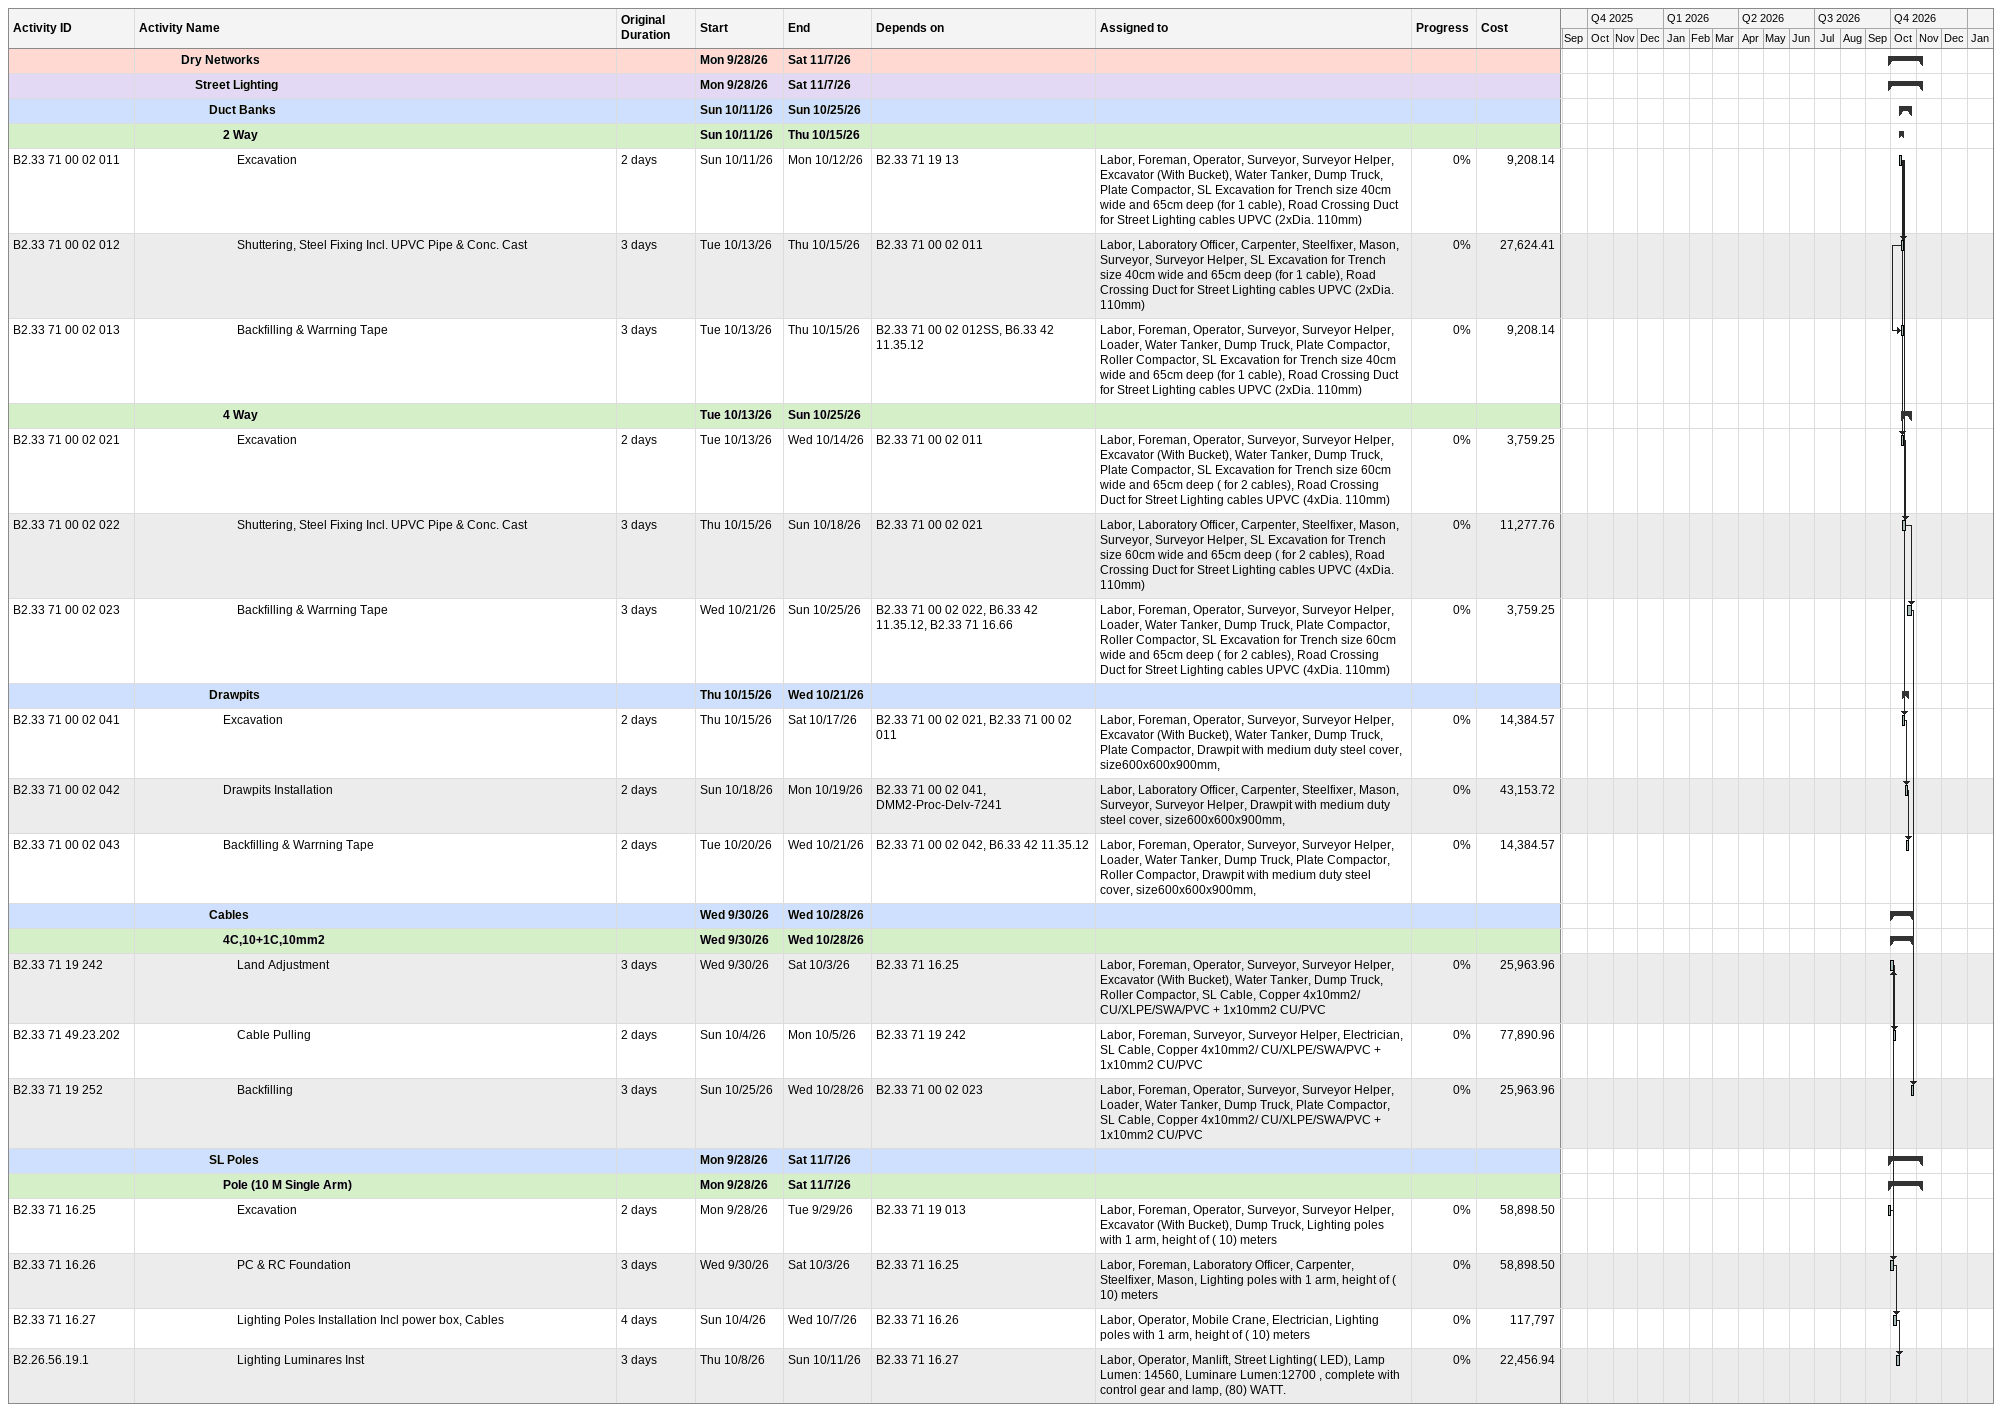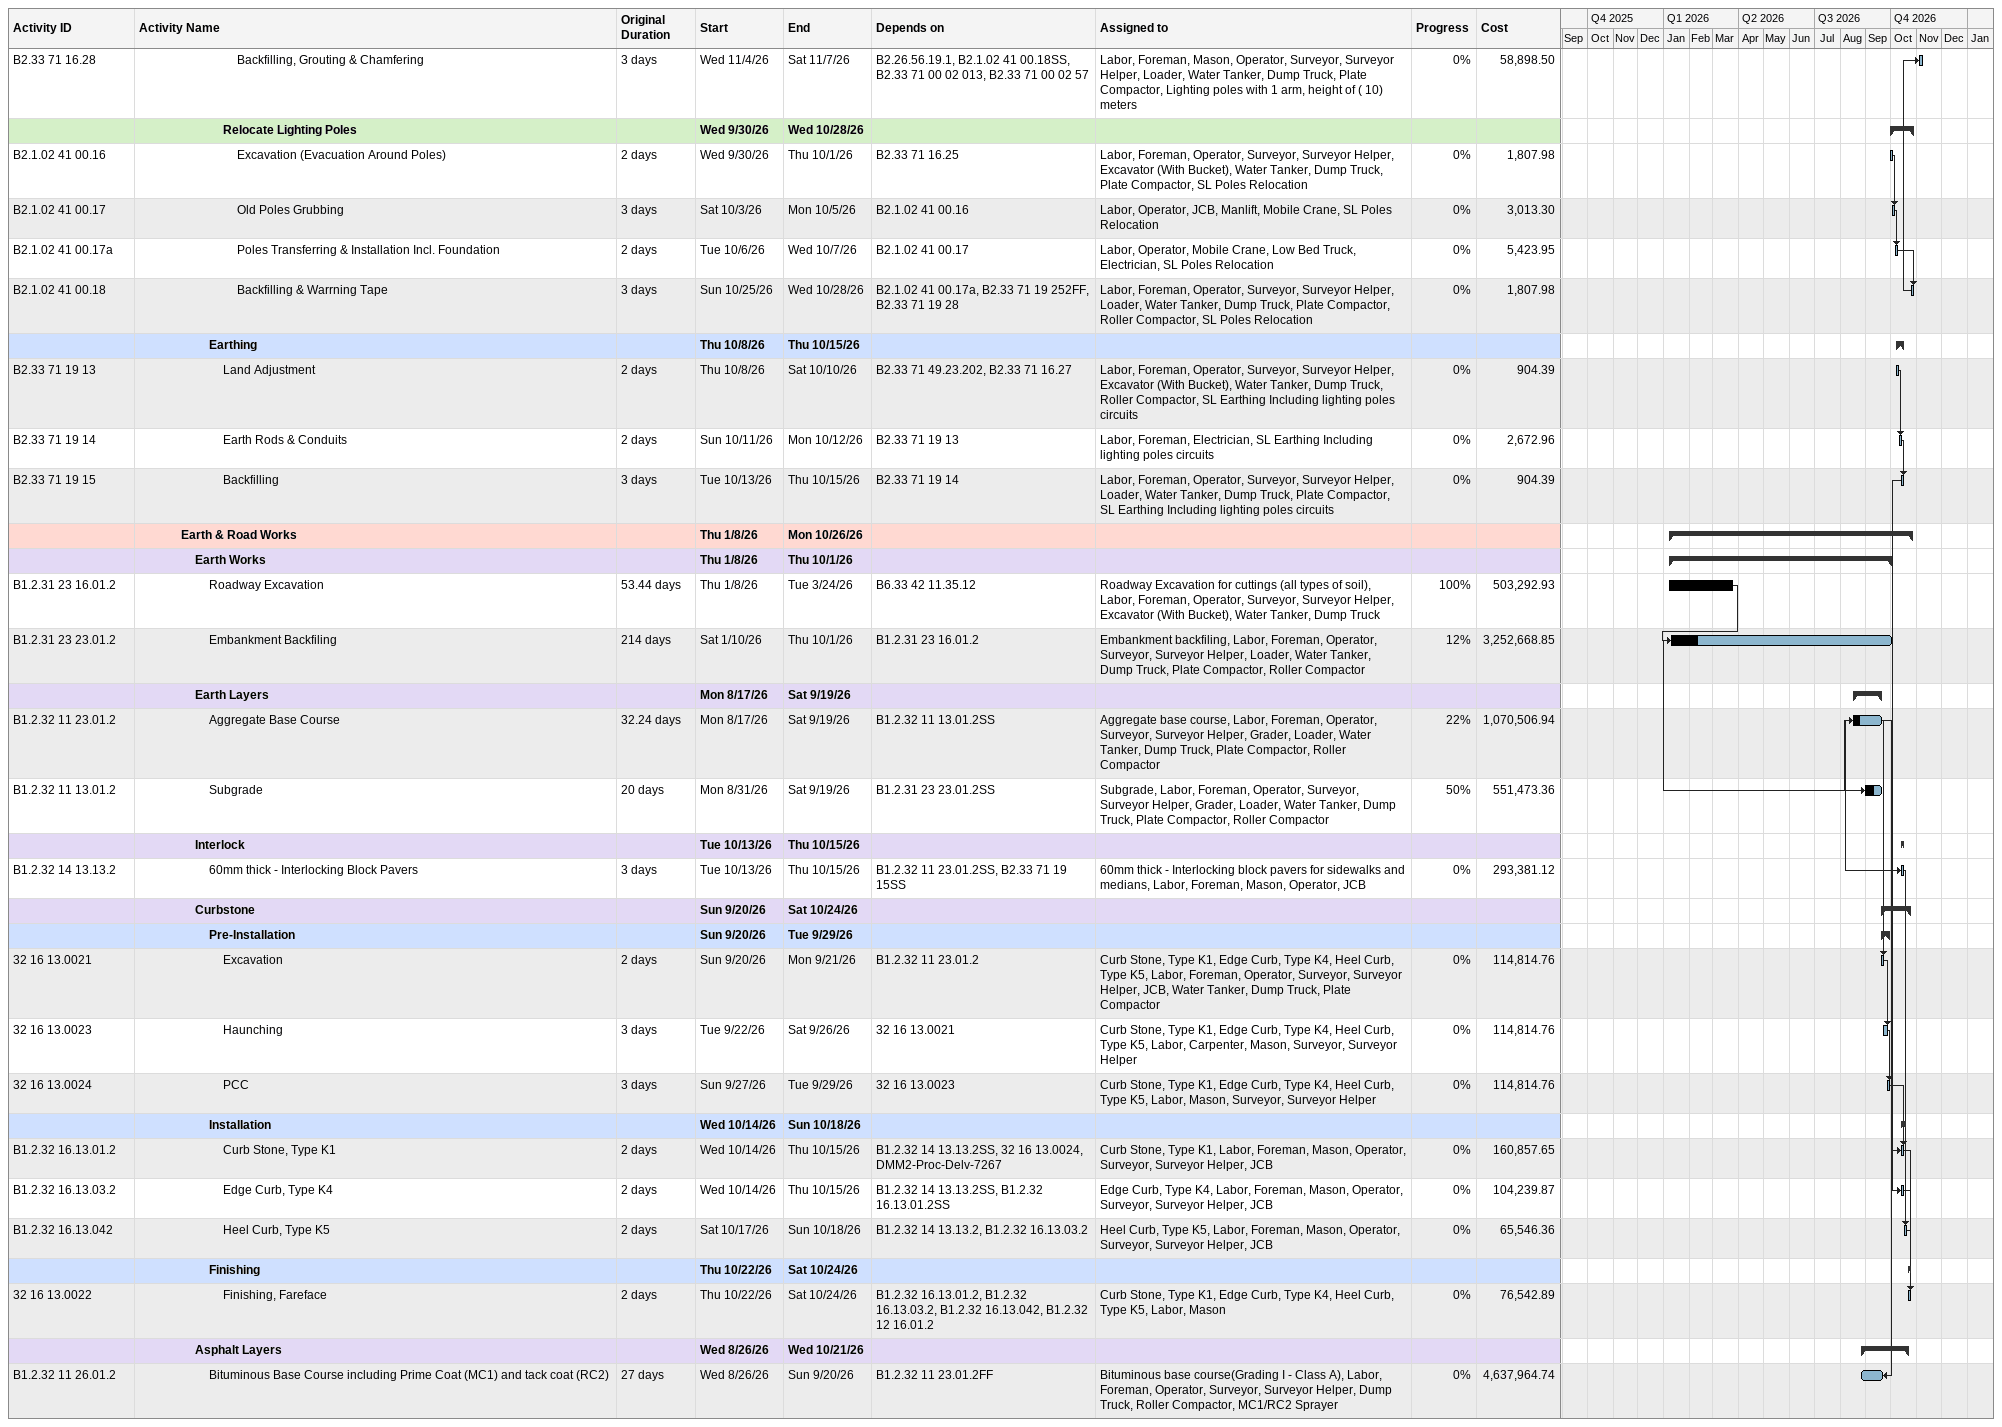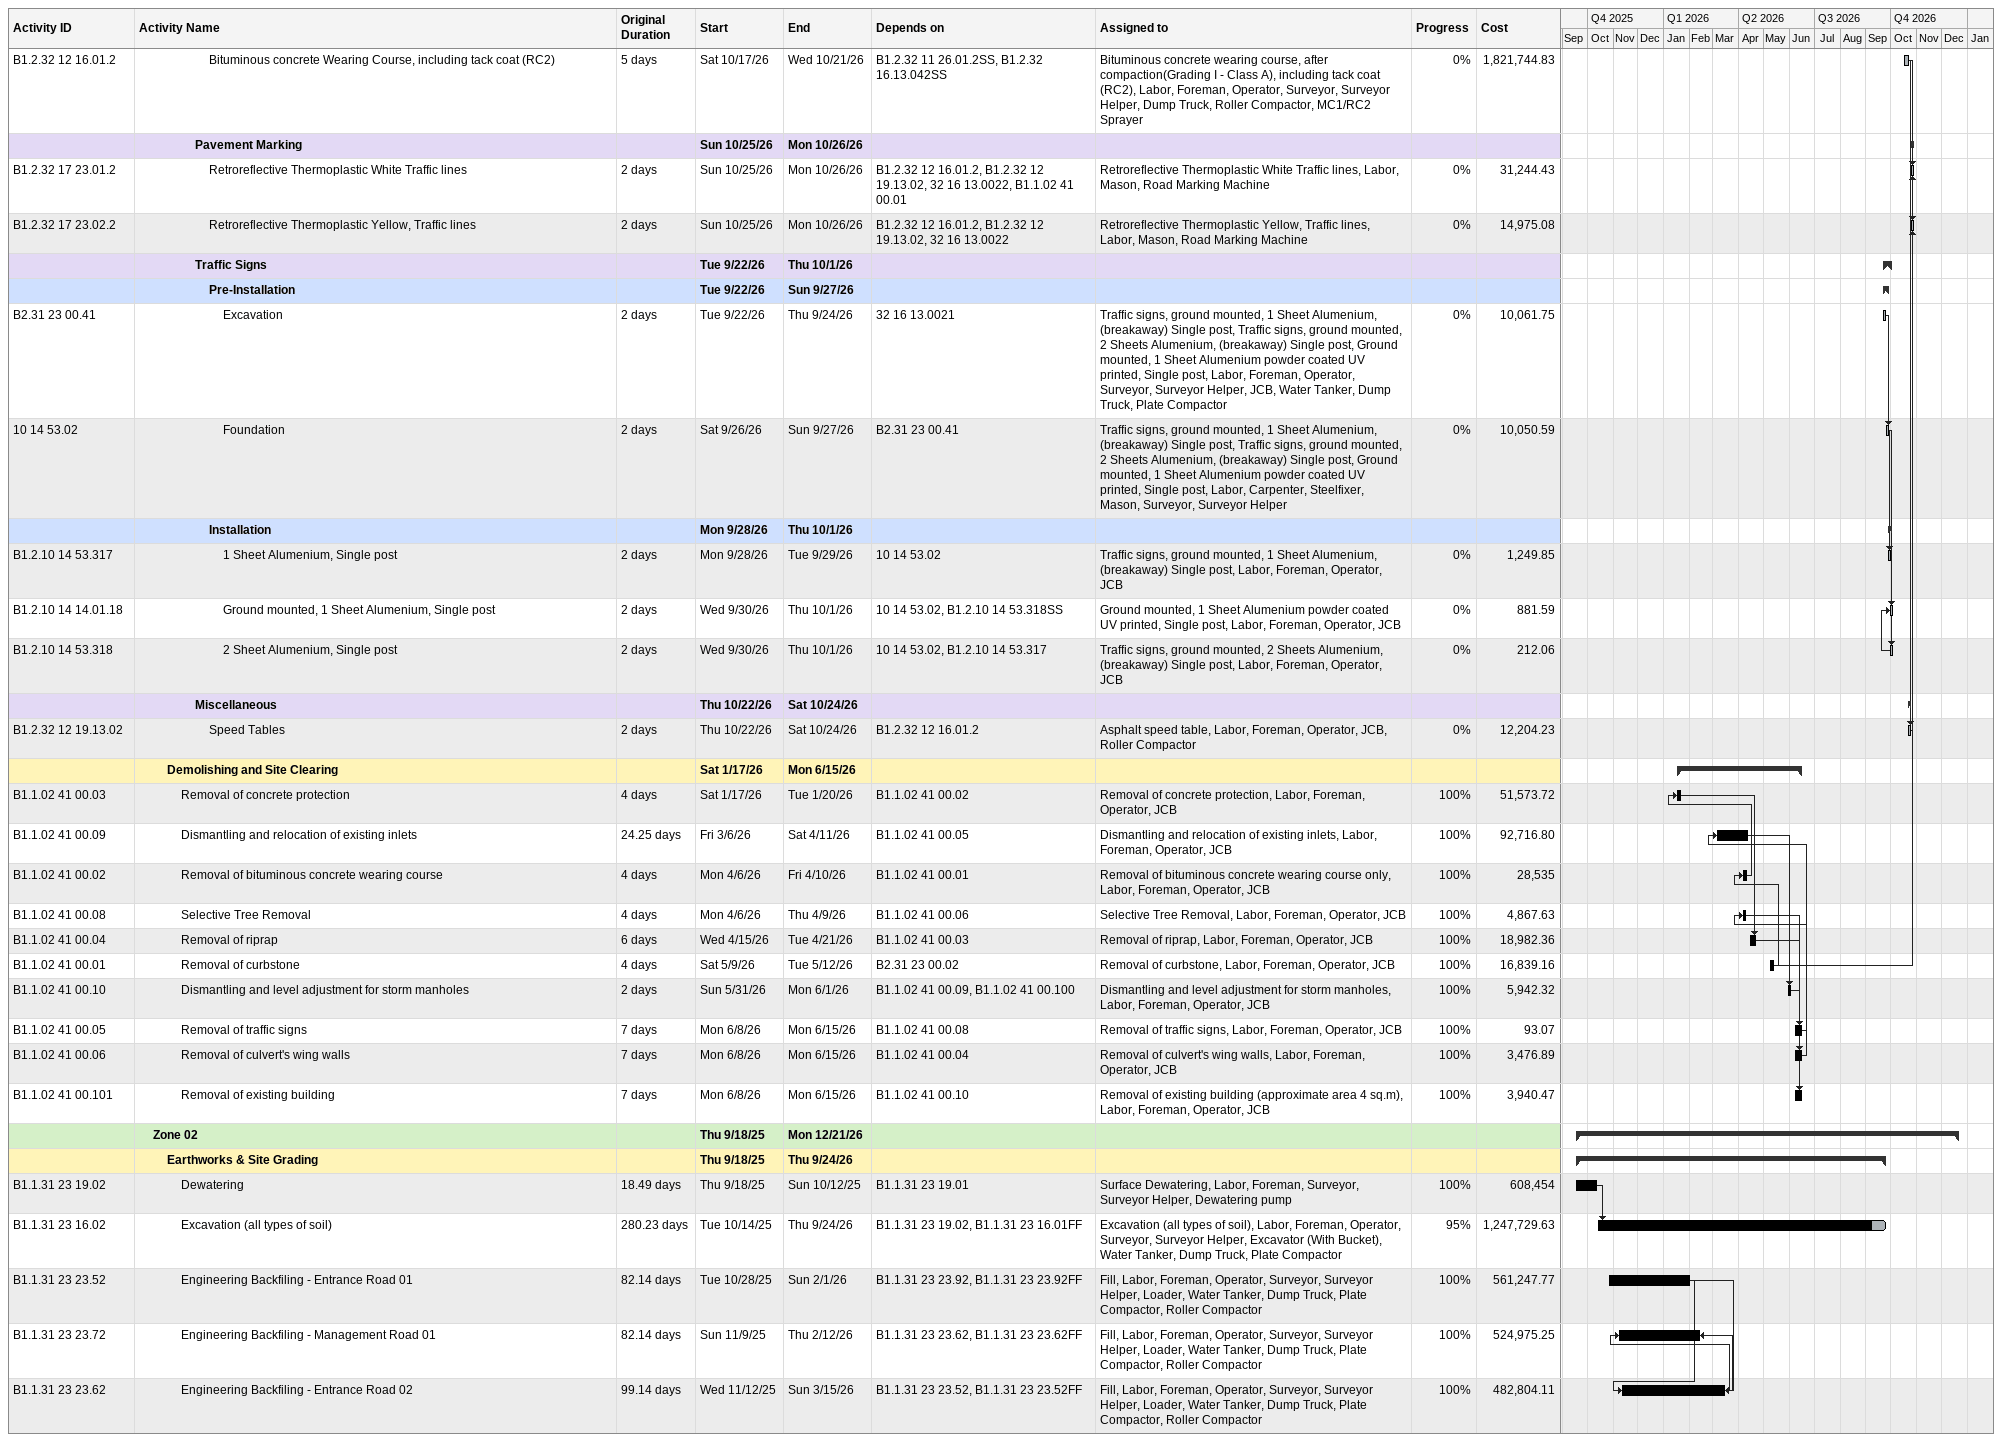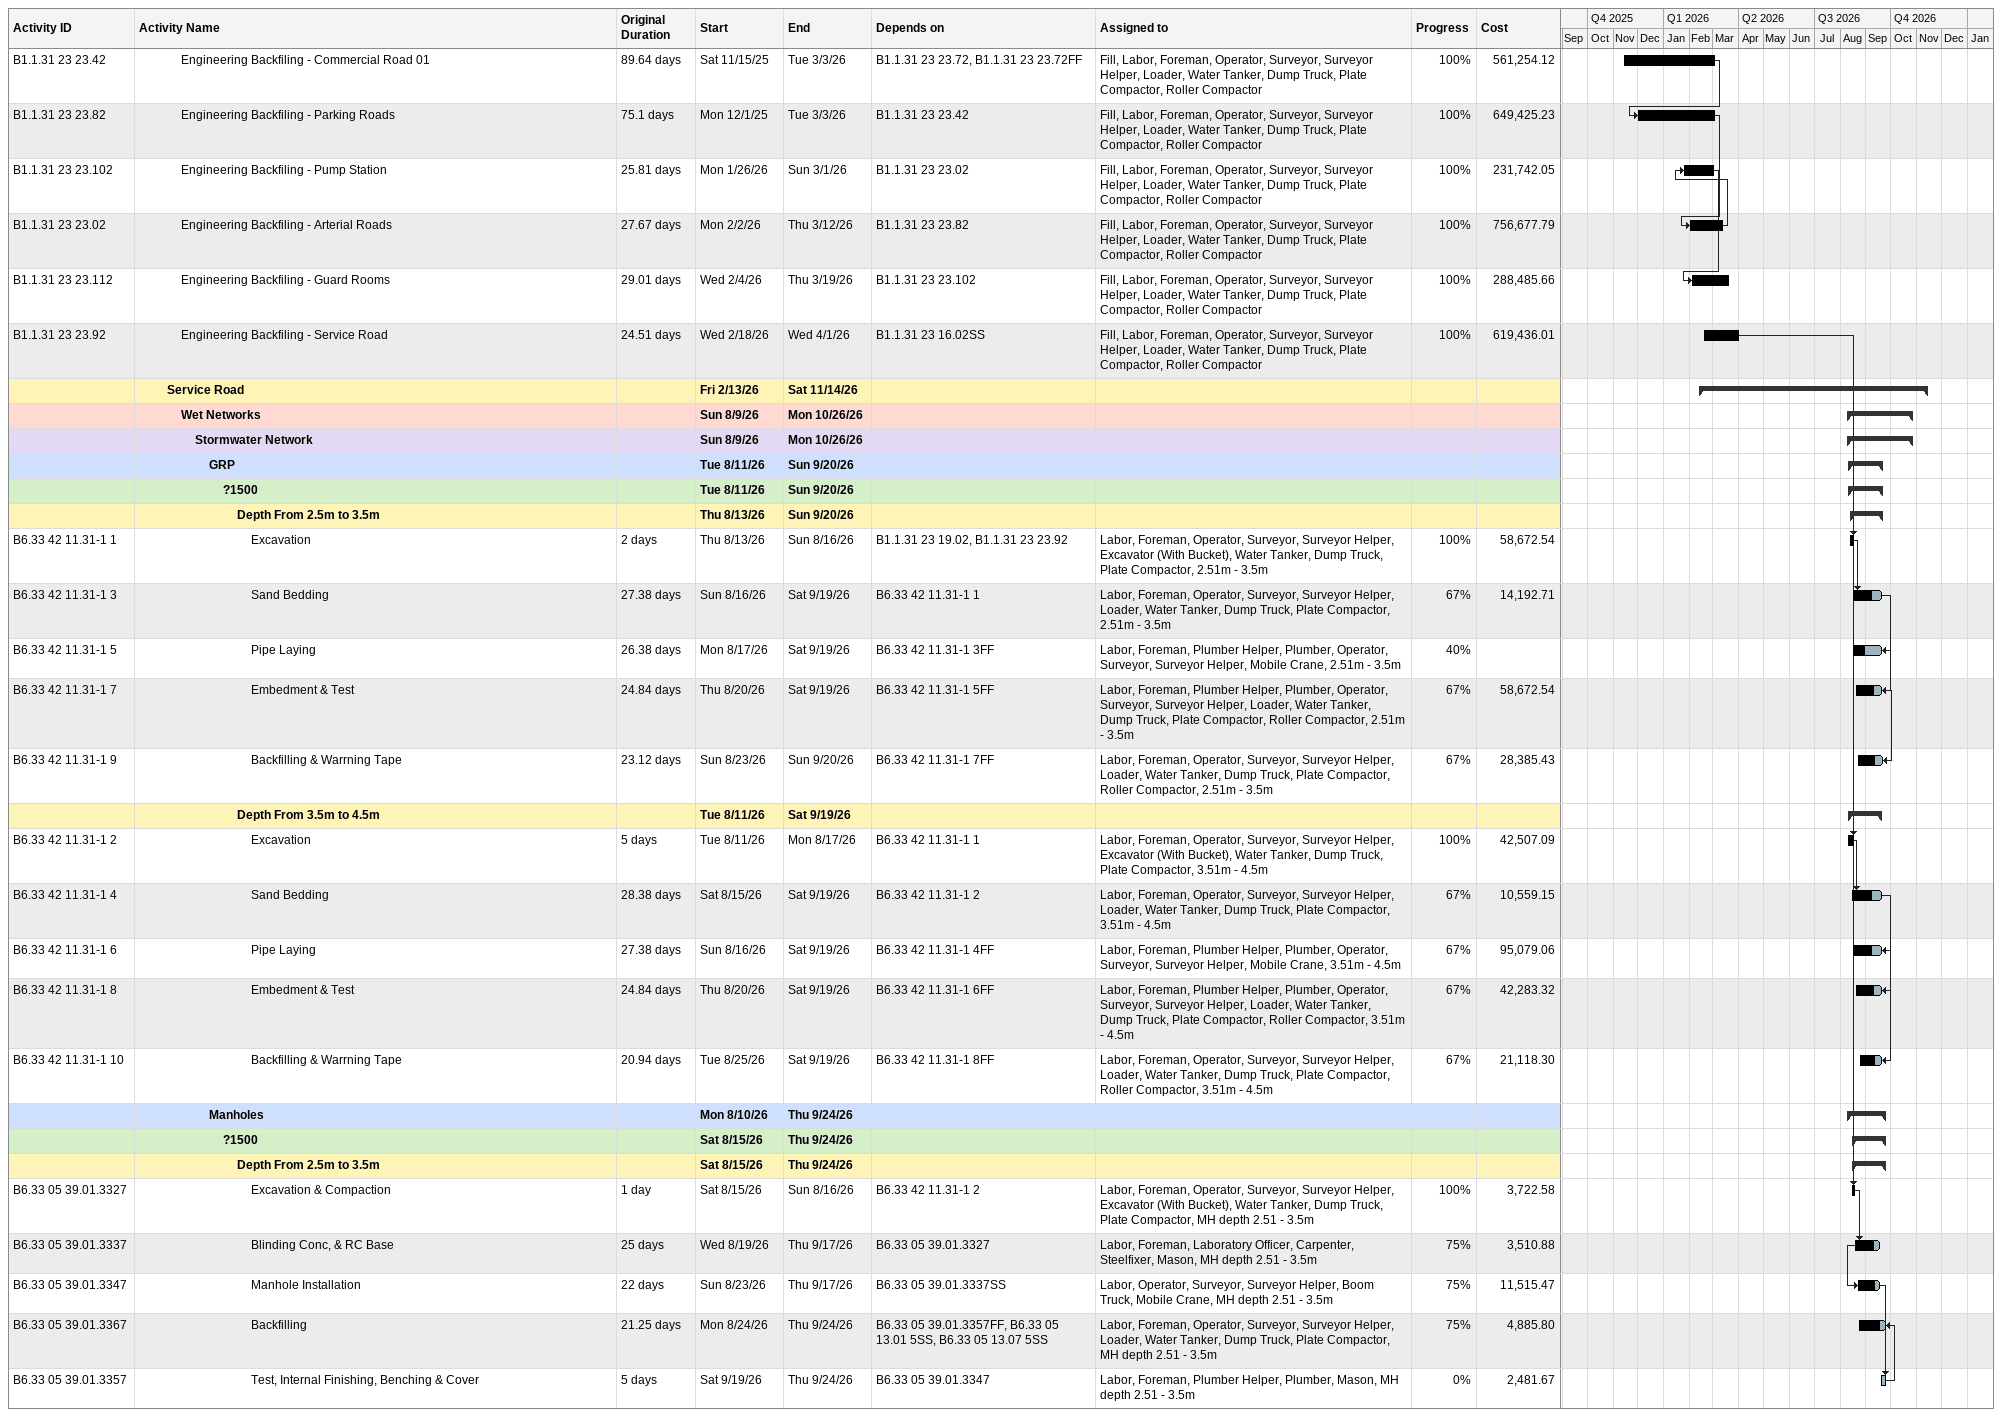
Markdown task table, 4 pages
| ID | Level | Task | Original duration | Start | Finish | Predecessors | Resources | % complete | Cost |
|---|---|---|---|---|---|---|---|---|---|
|  | 4 | **Dry Networks** |  | 2026-09-28 | 2026-11-07 |  |  |  |  |
|  | 5 | **Street Lighting** |  | 2026-09-28 | 2026-11-07 |  |  |  |  |
|  | 6 | **Duct Banks** |  | 2026-10-11 | 2026-10-25 |  |  |  |  |
|  | 7 | **2 Way** |  | 2026-10-11 | 2026-10-15 |  |  |  |  |
| B2.33 71 00 02 011 | 8 | Excavation | 2d | 2026-10-11 | 2026-10-12 | B2.33 71 19 13 | Labor, Foreman, Operator, Surveyor, Surveyor Helper, Excavator (With Bucket), Water Tanker, Dump Truck, Plate Compactor, SL Excavation for Trench size 40cm wide and 65cm deep (for 1 cable), Road Crossing Duct for Street Lighting cables UPVC (2xDia. 110mm) | 0 | 9208.14 |
| B2.33 71 00 02 012 | 8 | Shuttering, Steel Fixing Incl. UPVC Pipe & Conc. Cast | 3d | 2026-10-13 | 2026-10-15 | B2.33 71 00 02 011 | Labor, Laboratory Officer, Carpenter, Steelfixer, Mason, Surveyor, Surveyor Helper, SL Excavation for Trench size 40cm wide and 65cm deep (for 1 cable), Road Crossing Duct for Street Lighting cables UPVC (2xDia. 110mm) | 0 | 27624.41 |
| B2.33 71 00 02 013 | 8 | Backfilling & Warrning Tape | 3d | 2026-10-13 | 2026-10-15 | B2.33 71 00 02 012SS, B6.33 42 11.35.12 | Labor, Foreman, Operator, Surveyor, Surveyor Helper, Loader, Water Tanker, Dump Truck, Plate Compactor, Roller Compactor, SL Excavation for Trench size 40cm wide and 65cm deep (for 1 cable), Road Crossing Duct for Street Lighting cables UPVC (2xDia. 110mm) | 0 | 9208.14 |
|  | 7 | **4 Way** |  | 2026-10-13 | 2026-10-25 |  |  |  |  |
| B2.33 71 00 02 021 | 8 | Excavation | 2d | 2026-10-13 | 2026-10-14 | B2.33 71 00 02 011 | Labor, Foreman, Operator, Surveyor, Surveyor Helper, Excavator (With Bucket), Water Tanker, Dump Truck, Plate Compactor, SL Excavation for Trench size 60cm wide and 65cm deep ( for 2 cables), Road Crossing Duct for Street Lighting cables UPVC (4xDia. 110mm) | 0 | 3759.25 |
| B2.33 71 00 02 022 | 8 | Shuttering, Steel Fixing Incl. UPVC Pipe & Conc. Cast | 3d | 2026-10-15 | 2026-10-18 | B2.33 71 00 02 021 | Labor, Laboratory Officer, Carpenter, Steelfixer, Mason, Surveyor, Surveyor Helper, SL Excavation for Trench size 60cm wide and 65cm deep ( for 2 cables), Road Crossing Duct for Street Lighting cables UPVC (4xDia. 110mm) | 0 | 11277.76 |
| B2.33 71 00 02 023 | 8 | Backfilling & Warrning Tape | 3d | 2026-10-21 | 2026-10-25 | B2.33 71 00 02 022, B6.33 42 11.35.12, B2.33 71 16.66 | Labor, Foreman, Operator, Surveyor, Surveyor Helper, Loader, Water Tanker, Dump Truck, Plate Compactor, Roller Compactor, SL Excavation for Trench size 60cm wide and 65cm deep ( for 2 cables), Road Crossing Duct for Street Lighting cables UPVC (4xDia. 110mm) | 0 | 3759.25 |
|  | 6 | **Drawpits** |  | 2026-10-15 | 2026-10-21 |  |  |  |  |
| B2.33 71 00 02 041 | 7 | Excavation | 2d | 2026-10-15 | 2026-10-17 | B2.33 71 00 02 021, B2.33 71 00 02 011 | Labor, Foreman, Operator, Surveyor, Surveyor Helper, Excavator (With Bucket), Water Tanker, Dump Truck, Plate Compactor, Drawpit with medium duty steel cover, size600x600x900mm, | 0 | 14384.57 |
| B2.33 71 00 02 042 | 7 | Drawpits Installation | 2d | 2026-10-18 | 2026-10-19 | B2.33 71 00 02 041, DMM2-Proc-Delv-7241 | Labor, Laboratory Officer, Carpenter, Steelfixer, Mason, Surveyor, Surveyor Helper, Drawpit with medium duty steel cover, size600x600x900mm, | 0 | 43153.72 |
| B2.33 71 00 02 043 | 7 | Backfilling & Warrning Tape | 2d | 2026-10-20 | 2026-10-21 | B2.33 71 00 02 042, B6.33 42 11.35.12 | Labor, Foreman, Operator, Surveyor, Surveyor Helper, Loader, Water Tanker, Dump Truck, Plate Compactor, Roller Compactor, Drawpit with medium duty steel cover, size600x600x900mm, | 0 | 14384.57 |
|  | 6 | **Cables** |  | 2026-09-30 | 2026-10-28 |  |  |  |  |
|  | 7 | **4C,10+1C,10mm2** |  | 2026-09-30 | 2026-10-28 |  |  |  |  |
| B2.33 71 19 242 | 8 | Land Adjustment | 3d | 2026-09-30 | 2026-10-03 | B2.33 71 16.25 | Labor, Foreman, Operator, Surveyor, Surveyor Helper, Excavator (With Bucket), Water Tanker, Dump Truck, Roller Compactor, SL Cable, Copper 4x10mm2/ CU/XLPE/SWA/PVC + 1x10mm2 CU/PVC | 0 | 25963.96 |
| B2.33 71 49.23.202 | 8 | Cable Pulling | 2d | 2026-10-04 | 2026-10-05 | B2.33 71 19 242 | Labor, Foreman, Surveyor, Surveyor Helper, Electrician, SL Cable, Copper 4x10mm2/ CU/XLPE/SWA/PVC + 1x10mm2 CU/PVC | 0 | 77890.96 |
| B2.33 71 19 252 | 8 | Backfilling | 3d | 2026-10-25 | 2026-10-28 | B2.33 71 00 02 023 | Labor, Foreman, Operator, Surveyor, Surveyor Helper, Loader, Water Tanker, Dump Truck, Plate Compactor, SL Cable, Copper 4x10mm2/ CU/XLPE/SWA/PVC + 1x10mm2 CU/PVC | 0 | 25963.96 |
|  | 6 | **SL Poles** |  | 2026-09-28 | 2026-11-07 |  |  |  |  |
|  | 7 | **Pole (10 M Single Arm)** |  | 2026-09-28 | 2026-11-07 |  |  |  |  |
| B2.33 71 16.25 | 8 | Excavation | 2d | 2026-09-28 | 2026-09-29 | B2.33 71 19 013 | Labor, Foreman, Operator, Surveyor, Surveyor Helper, Excavator (With Bucket), Dump Truck, Lighting poles with 1 arm, height of ( 10) meters | 0 | 58898.50 |
| B2.33 71 16.26 | 8 | PC & RC Foundation | 3d | 2026-09-30 | 2026-10-03 | B2.33 71 16.25 | Labor, Foreman, Laboratory Officer, Carpenter, Steelfixer, Mason, Lighting poles with 1 arm, height of ( 10) meters | 0 | 58898.50 |
| B2.33 71 16.27 | 8 | Lighting Poles Installation Incl power box, Cables | 4d | 2026-10-04 | 2026-10-07 | B2.33 71 16.26 | Labor, Operator, Mobile Crane, Electrician, Lighting poles with 1 arm, height of ( 10) meters | 0 | 117797 |
| B2.26.56.19.1 | 8 | Lighting Luminares Inst | 3d | 2026-10-08 | 2026-10-11 | B2.33 71 16.27 | Labor, Operator, Manlift, Street Lighting( LED), Lamp Lumen: 14560, Luminare Lumen:12700 , complete with control gear and lamp, (80) WATT. | 0 | 22456.94 |
| B2.33 71 16.28 | 8 | Backfilling, Grouting & Chamfering | 3d | 2026-11-04 | 2026-11-07 | B2.26.56.19.1, B2.1.02 41 00.18SS, B2.33 71 00 02 013, B2.33 71 00 02 57 | Labor, Foreman, Mason, Operator, Surveyor, Surveyor Helper, Loader, Water Tanker, Dump Truck, Plate Compactor, Lighting poles with 1 arm, height of ( 10) meters | 0 | 58898.50 |
|  | 7 | **Relocate Lighting Poles** |  | 2026-09-30 | 2026-10-28 |  |  |  |  |
| B2.1.02 41 00.16 | 8 | Excavation (Evacuation Around Poles) | 2d | 2026-09-30 | 2026-10-01 | B2.33 71 16.25 | Labor, Foreman, Operator, Surveyor, Surveyor Helper, Excavator (With Bucket), Water Tanker, Dump Truck, Plate Compactor, SL Poles Relocation | 0 | 1807.98 |
| B2.1.02 41 00.17 | 8 | Old Poles Grubbing | 3d | 2026-10-03 | 2026-10-05 | B2.1.02 41 00.16 | Labor, Operator, JCB, Manlift, Mobile Crane, SL Poles Relocation | 0 | 3013.30 |
| B2.1.02 41 00.17a | 8 | Poles Transferring & Installation Incl. Foundation | 2d | 2026-10-06 | 2026-10-07 | B2.1.02 41 00.17 | Labor, Operator, Mobile Crane, Low Bed Truck, Electrician, SL Poles Relocation | 0 | 5423.95 |
| B2.1.02 41 00.18 | 8 | Backfilling & Warrning Tape | 3d | 2026-10-25 | 2026-10-28 | B2.1.02 41 00.17a, B2.33 71 19 252FF, B2.33 71 19 28 | Labor, Foreman, Operator, Surveyor, Surveyor Helper, Loader, Water Tanker, Dump Truck, Plate Compactor, Roller Compactor, SL Poles Relocation | 0 | 1807.98 |
|  | 6 | **Earthing** |  | 2026-10-08 | 2026-10-15 |  |  |  |  |
| B2.33 71 19 13 | 7 | Land Adjustment | 2d | 2026-10-08 | 2026-10-10 | B2.33 71 49.23.202, B2.33 71 16.27 | Labor, Foreman, Operator, Surveyor, Surveyor Helper, Excavator (With Bucket), Water Tanker, Dump Truck, Roller Compactor, SL Earthing Including lighting poles circuits | 0 | 904.39 |
| B2.33 71 19 14 | 7 | Earth Rods & Conduits | 2d | 2026-10-11 | 2026-10-12 | B2.33 71 19 13 | Labor, Foreman, Electrician, SL Earthing Including lighting poles circuits | 0 | 2672.96 |
| B2.33 71 19 15 | 7 | Backfilling | 3d | 2026-10-13 | 2026-10-15 | B2.33 71 19 14 | Labor, Foreman, Operator, Surveyor, Surveyor Helper, Loader, Water Tanker, Dump Truck, Plate Compactor, SL Earthing Including lighting poles circuits | 0 | 904.39 |
|  | 4 | **Earth & Road Works** |  | 2026-01-08 | 2026-10-26 |  |  |  |  |
|  | 5 | **Earth Works** |  | 2026-01-08 | 2026-10-01 |  |  |  |  |
| B1.2.31 23 16.01.2 | 6 | Roadway Excavation | 53.44d | 2026-01-08 | 2026-03-24 | B6.33 42 11.35.12 | Roadway Excavation for cuttings (all types of soil), Labor, Foreman, Operator, Surveyor, Surveyor Helper, Excavator (With Bucket), Water Tanker, Dump Truck | 100 | 503292.93 |
| B1.2.31 23 23.01.2 | 6 | Embankment Backfiling | 214d | 2026-01-10 | 2026-10-01 | B1.2.31 23 16.01.2 | Embankment backfiling, Labor, Foreman, Operator, Surveyor, Surveyor Helper, Loader, Water Tanker, Dump Truck, Plate Compactor, Roller Compactor | 12 | 3252668.85 |
|  | 5 | **Earth Layers** |  | 2026-08-17 | 2026-09-19 |  |  |  |  |
| B1.2.32 11 23.01.2 | 6 | Aggregate Base Course | 32.24d | 2026-08-17 | 2026-09-19 | B1.2.32 11 13.01.2SS | Aggregate base course, Labor, Foreman, Operator, Surveyor, Surveyor Helper, Grader, Loader, Water Tanker, Dump Truck, Plate Compactor, Roller Compactor | 22 | 1070506.94 |
| B1.2.32 11 13.01.2 | 6 | Subgrade | 20d | 2026-08-31 | 2026-09-19 | B1.2.31 23 23.01.2SS | Subgrade, Labor, Foreman, Operator, Surveyor, Surveyor Helper, Grader, Loader, Water Tanker, Dump Truck, Plate Compactor, Roller Compactor | 50 | 551473.36 |
|  | 5 | **Interlock** |  | 2026-10-13 | 2026-10-15 |  |  |  |  |
| B1.2.32 14 13.13.2 | 6 | 60mm thick - Interlocking Block Pavers | 3d | 2026-10-13 | 2026-10-15 | B1.2.32 11 23.01.2SS, B2.33 71 19 15SS | 60mm thick - Interlocking block pavers for sidewalks and medians, Labor, Foreman, Mason, Operator, JCB | 0 | 293381.12 |
|  | 5 | **Curbstone** |  | 2026-09-20 | 2026-10-24 |  |  |  |  |
|  | 6 | **Pre-Installation** |  | 2026-09-20 | 2026-09-29 |  |  |  |  |
| 32 16 13.0021 | 7 | Excavation | 2d | 2026-09-20 | 2026-09-21 | B1.2.32 11 23.01.2 | Curb Stone, Type K1, Edge Curb, Type K4, Heel Curb, Type K5, Labor, Foreman, Operator, Surveyor, Surveyor Helper, JCB, Water Tanker, Dump Truck, Plate Compactor | 0 | 114814.76 |
| 32 16 13.0023 | 7 | Haunching | 3d | 2026-09-22 | 2026-09-26 | 32 16 13.0021 | Curb Stone, Type K1, Edge Curb, Type K4, Heel Curb, Type K5, Labor, Carpenter, Mason, Surveyor, Surveyor Helper | 0 | 114814.76 |
| 32 16 13.0024 | 7 | PCC | 3d | 2026-09-27 | 2026-09-29 | 32 16 13.0023 | Curb Stone, Type K1, Edge Curb, Type K4, Heel Curb, Type K5, Labor, Mason, Surveyor, Surveyor Helper | 0 | 114814.76 |
|  | 6 | **Installation** |  | 2026-10-14 | 2026-10-18 |  |  |  |  |
| B1.2.32 16.13.01.2 | 7 | Curb Stone, Type K1 | 2d | 2026-10-14 | 2026-10-15 | B1.2.32 14 13.13.2SS, 32 16 13.0024, DMM2-Proc-Delv-7267 | Curb Stone, Type K1, Labor, Foreman, Mason, Operator, Surveyor, Surveyor Helper, JCB | 0 | 160857.65 |
| B1.2.32 16.13.03.2 | 7 | Edge Curb, Type K4 | 2d | 2026-10-14 | 2026-10-15 | B1.2.32 14 13.13.2SS, B1.2.32 16.13.01.2SS | Edge Curb, Type K4, Labor, Foreman, Mason, Operator, Surveyor, Surveyor Helper, JCB | 0 | 104239.87 |
| B1.2.32 16.13.042 | 7 | Heel Curb, Type K5 | 2d | 2026-10-17 | 2026-10-18 | B1.2.32 14 13.13.2, B1.2.32 16.13.03.2 | Heel Curb, Type K5, Labor, Foreman, Mason, Operator, Surveyor, Surveyor Helper, JCB | 0 | 65546.36 |
|  | 6 | **Finishing** |  | 2026-10-22 | 2026-10-24 |  |  |  |  |
| 32 16 13.0022 | 7 | Finishing, Fareface | 2d | 2026-10-22 | 2026-10-24 | B1.2.32 16.13.01.2, B1.2.32 16.13.03.2, B1.2.32 16.13.042, B1.2.32 12 16.01.2 | Curb Stone, Type K1, Edge Curb, Type K4, Heel Curb, Type K5, Labor, Mason | 0 | 76542.89 |
|  | 5 | **Asphalt Layers** |  | 2026-08-26 | 2026-10-21 |  |  |  |  |
| B1.2.32 11 26.01.2 | 6 | Bituminous Base Course including Prime Coat (MC1) and tack coat (RC2) | 27d | 2026-08-26 | 2026-09-20 | B1.2.32 11 23.01.2FF | Bituminous base course(Grading I - Class A), Labor, Foreman, Operator, Surveyor, Surveyor Helper, Dump Truck, Roller Compactor, MC1/RC2 Sprayer | 0 | 4637964.74 |
| B1.2.32 12 16.01.2 | 6 | Bituminous concrete Wearing Course, including tack coat (RC2) | 5d | 2026-10-17 | 2026-10-21 | B1.2.32 11 26.01.2SS, B1.2.32 16.13.042SS | Bituminous concrete wearing course, after compaction(Grading I - Class A), including tack coat (RC2), Labor, Foreman, Operator, Surveyor, Surveyor Helper, Dump Truck, Roller Compactor, MC1/RC2 Sprayer | 0 | 1821744.83 |
|  | 5 | **Pavement Marking** |  | 2026-10-25 | 2026-10-26 |  |  |  |  |
| B1.2.32 17 23.01.2 | 6 | Retroreflective Thermoplastic White Traffic lines | 2d | 2026-10-25 | 2026-10-26 | B1.2.32 12 16.01.2, B1.2.32 12 19.13.02, 32 16 13.0022, B1.1.02 41 00.01 | Retroreflective Thermoplastic White Traffic lines, Labor, Mason, Road Marking Machine | 0 | 31244.43 |
| B1.2.32 17 23.02.2 | 6 | Retroreflective Thermoplastic Yellow, Traffic lines | 2d | 2026-10-25 | 2026-10-26 | B1.2.32 12 16.01.2, B1.2.32 12 19.13.02, 32 16 13.0022 | Retroreflective Thermoplastic Yellow, Traffic lines, Labor, Mason, Road Marking Machine | 0 | 14975.08 |
|  | 5 | **Traffic Signs** |  | 2026-09-22 | 2026-10-01 |  |  |  |  |
|  | 6 | **Pre-Installation** |  | 2026-09-22 | 2026-09-27 |  |  |  |  |
| B2.31 23 00.41 | 7 | Excavation | 2d | 2026-09-22 | 2026-09-24 | 32 16 13.0021 | Traffic signs, ground mounted, 1 Sheet Alumenium, (breakaway) Single post, Traffic signs, ground mounted, 2 Sheets Alumenium, (breakaway) Single post, Ground mounted, 1 Sheet Alumenium powder coated UV printed, Single post, Labor, Foreman, Operator, Surveyor, Surveyor Helper, JCB, Water Tanker, Dump Truck, Plate Compactor | 0 | 10061.75 |
| 10 14 53.02 | 7 | Foundation | 2d | 2026-09-26 | 2026-09-27 | B2.31 23 00.41 | Traffic signs, ground mounted, 1 Sheet Alumenium, (breakaway) Single post, Traffic signs, ground mounted, 2 Sheets Alumenium, (breakaway) Single post, Ground mounted, 1 Sheet Alumenium powder coated UV printed, Single post, Labor, Carpenter, Steelfixer, Mason, Surveyor, Surveyor Helper | 0 | 10050.59 |
|  | 6 | **Installation** |  | 2026-09-28 | 2026-10-01 |  |  |  |  |
| B1.2.10 14 53.317 | 7 | 1 Sheet Alumenium, Single post | 2d | 2026-09-28 | 2026-09-29 | 10 14 53.02 | Traffic signs, ground mounted, 1 Sheet Alumenium, (breakaway) Single post, Labor, Foreman, Operator, JCB | 0 | 1249.85 |
| B1.2.10 14 14.01.18 | 7 | Ground mounted, 1 Sheet Alumenium, Single post | 2d | 2026-09-30 | 2026-10-01 | 10 14 53.02, B1.2.10 14 53.318SS | Ground mounted, 1 Sheet Alumenium powder coated UV printed, Single post, Labor, Foreman, Operator, JCB | 0 | 881.59 |
| B1.2.10 14 53.318 | 7 | 2 Sheet Alumenium, Single post | 2d | 2026-09-30 | 2026-10-01 | 10 14 53.02, B1.2.10 14 53.317 | Traffic signs, ground mounted, 2 Sheets Alumenium, (breakaway) Single post, Labor, Foreman, Operator, JCB | 0 | 212.06 |
|  | 5 | **Miscellaneous** |  | 2026-10-22 | 2026-10-24 |  |  |  |  |
| B1.2.32 12 19.13.02 | 6 | Speed Tables | 2d | 2026-10-22 | 2026-10-24 | B1.2.32 12 16.01.2 | Asphalt speed table, Labor, Foreman, Operator, JCB, Roller Compactor | 0 | 12204.23 |
|  | 3 | **Demolishing and Site Clearing** |  | 2026-01-17 | 2026-06-15 |  |  |  |  |
| B1.1.02 41 00.03 | 4 | Removal of concrete protection | 4d | 2026-01-17 | 2026-01-20 | B1.1.02 41 00.02 | Removal of concrete protection, Labor, Foreman, Operator, JCB | 100 | 51573.72 |
| B1.1.02 41 00.09 | 4 | Dismantling and relocation of existing inlets | 24.25d | 2026-03-06 | 2026-04-11 | B1.1.02 41 00.05 | Dismantling and relocation of existing inlets, Labor, Foreman, Operator, JCB | 100 | 92716.80 |
| B1.1.02 41 00.02 | 4 | Removal of bituminous concrete wearing course | 4d | 2026-04-06 | 2026-04-10 | B1.1.02 41 00.01 | Removal of bituminous concrete wearing course only, Labor, Foreman, Operator, JCB | 100 | 28535 |
| B1.1.02 41 00.08 | 4 | Selective Tree Removal | 4d | 2026-04-06 | 2026-04-09 | B1.1.02 41 00.06 | Selective Tree Removal, Labor, Foreman, Operator, JCB | 100 | 4867.63 |
| B1.1.02 41 00.04 | 4 | Removal of riprap | 6d | 2026-04-15 | 2026-04-21 | B1.1.02 41 00.03 | Removal of riprap, Labor, Foreman, Operator, JCB | 100 | 18982.36 |
| B1.1.02 41 00.01 | 4 | Removal of curbstone | 4d | 2026-05-09 | 2026-05-12 | B2.31 23 00.02 | Removal of curbstone, Labor, Foreman, Operator, JCB | 100 | 16839.16 |
| B1.1.02 41 00.10 | 4 | Dismantling and level adjustment for storm manholes | 2d | 2026-05-31 | 2026-06-01 | B1.1.02 41 00.09, B1.1.02 41 00.100 | Dismantling and level adjustment for storm manholes, Labor, Foreman, Operator, JCB | 100 | 5942.32 |
| B1.1.02 41 00.05 | 4 | Removal of traffic signs | 7d | 2026-06-08 | 2026-06-15 | B1.1.02 41 00.08 | Removal of traffic signs, Labor, Foreman, Operator, JCB | 100 | 93.07 |
| B1.1.02 41 00.06 | 4 | Removal of culvert's wing walls | 7d | 2026-06-08 | 2026-06-15 | B1.1.02 41 00.04 | Removal of culvert's wing walls, Labor, Foreman, Operator, JCB | 100 | 3476.89 |
| B1.1.02 41 00.101 | 4 | Removal of existing building | 7d | 2026-06-08 | 2026-06-15 | B1.1.02 41 00.10 | Removal of existing building (approximate area 4 sq.m), Labor, Foreman, Operator, JCB | 100 | 3940.47 |
|  | 2 | **Zone 02** |  | 2025-09-18 | 2026-12-21 |  |  |  |  |
|  | 3 | **Earthworks & Site Grading** |  | 2025-09-18 | 2026-09-24 |  |  |  |  |
| B1.1.31 23 19.02 | 4 | Dewatering | 18.49d | 2025-09-18 | 2025-10-12 | B1.1.31 23 19.01 | Surface Dewatering, Labor, Foreman, Surveyor, Surveyor Helper, Dewatering pump | 100 | 608454 |
| B1.1.31 23 16.02 | 4 | Excavation (all types of soil) | 280.23d | 2025-10-14 | 2026-09-24 | B1.1.31 23 19.02, B1.1.31 23 16.01FF | Excavation (all types of soil), Labor, Foreman, Operator, Surveyor, Surveyor Helper, Excavator (With Bucket), Water Tanker, Dump Truck, Plate Compactor | 95 | 1247729.63 |
| B1.1.31 23 23.52 | 4 | Engineering Backfiling - Entrance Road 01 | 82.14d | 2025-10-28 | 2026-02-01 | B1.1.31 23 23.92, B1.1.31 23 23.92FF | Fill, Labor, Foreman, Operator, Surveyor, Surveyor Helper, Loader, Water Tanker, Dump Truck, Plate Compactor, Roller Compactor | 100 | 561247.77 |
| B1.1.31 23 23.72 | 4 | Engineering Backfiling - Management Road 01 | 82.14d | 2025-11-09 | 2026-02-12 | B1.1.31 23 23.62, B1.1.31 23 23.62FF | Fill, Labor, Foreman, Operator, Surveyor, Surveyor Helper, Loader, Water Tanker, Dump Truck, Plate Compactor, Roller Compactor | 100 | 524975.25 |
| B1.1.31 23 23.62 | 4 | Engineering Backfiling - Entrance Road 02 | 99.14d | 2025-11-12 | 2026-03-15 | B1.1.31 23 23.52, B1.1.31 23 23.52FF | Fill, Labor, Foreman, Operator, Surveyor, Surveyor Helper, Loader, Water Tanker, Dump Truck, Plate Compactor, Roller Compactor | 100 | 482804.11 |
| B1.1.31 23 23.42 | 4 | Engineering Backfiling - Commercial Road 01 | 89.64d | 2025-11-15 | 2026-03-03 | B1.1.31 23 23.72, B1.1.31 23 23.72FF | Fill, Labor, Foreman, Operator, Surveyor, Surveyor Helper, Loader, Water Tanker, Dump Truck, Plate Compactor, Roller Compactor | 100 | 561254.12 |
| B1.1.31 23 23.82 | 4 | Engineering Backfiling - Parking Roads | 75.1d | 2025-12-01 | 2026-03-03 | B1.1.31 23 23.42 | Fill, Labor, Foreman, Operator, Surveyor, Surveyor Helper, Loader, Water Tanker, Dump Truck, Plate Compactor, Roller Compactor | 100 | 649425.23 |
| B1.1.31 23 23.102 | 4 | Engineering Backfiling - Pump Station | 25.81d | 2026-01-26 | 2026-03-01 | B1.1.31 23 23.02 | Fill, Labor, Foreman, Operator, Surveyor, Surveyor Helper, Loader, Water Tanker, Dump Truck, Plate Compactor, Roller Compactor | 100 | 231742.05 |
| B1.1.31 23 23.02 | 4 | Engineering Backfiling - Arterial Roads | 27.67d | 2026-02-02 | 2026-03-12 | B1.1.31 23 23.82 | Fill, Labor, Foreman, Operator, Surveyor, Surveyor Helper, Loader, Water Tanker, Dump Truck, Plate Compactor, Roller Compactor | 100 | 756677.79 |
| B1.1.31 23 23.112 | 4 | Engineering Backfiling - Guard Rooms | 29.01d | 2026-02-04 | 2026-03-19 | B1.1.31 23 23.102 | Fill, Labor, Foreman, Operator, Surveyor, Surveyor Helper, Loader, Water Tanker, Dump Truck, Plate Compactor, Roller Compactor | 100 | 288485.66 |
| B1.1.31 23 23.92 | 4 | Engineering Backfiling - Service Road | 24.51d | 2026-02-18 | 2026-04-01 | B1.1.31 23 16.02SS | Fill, Labor, Foreman, Operator, Surveyor, Surveyor Helper, Loader, Water Tanker, Dump Truck, Plate Compactor, Roller Compactor | 100 | 619436.01 |
|  | 3 | **Service Road** |  | 2026-02-13 | 2026-11-14 |  |  |  |  |
|  | 4 | **Wet Networks** |  | 2026-08-09 | 2026-10-26 |  |  |  |  |
|  | 5 | **Stormwater Network** |  | 2026-08-09 | 2026-10-26 |  |  |  |  |
|  | 6 | **GRP** |  | 2026-08-11 | 2026-09-20 |  |  |  |  |
|  | 7 | **?1500** |  | 2026-08-11 | 2026-09-20 |  |  |  |  |
|  | 8 | **Depth From 2.5m to 3.5m** |  | 2026-08-13 | 2026-09-20 |  |  |  |  |
| B6.33 42 11.31-1 1 | 9 | Excavation | 2d | 2026-08-13 | 2026-08-16 | B1.1.31 23 19.02, B1.1.31 23 23.92 | Labor, Foreman, Operator, Surveyor, Surveyor Helper, Excavator (With Bucket), Water Tanker, Dump Truck, Plate Compactor, 2.51m - 3.5m | 100 | 58672.54 |
| B6.33 42 11.31-1 3 | 9 | Sand Bedding | 27.38d | 2026-08-16 | 2026-09-19 | B6.33 42 11.31-1 1 | Labor, Foreman, Operator, Surveyor, Surveyor Helper, Loader, Water Tanker, Dump Truck, Plate Compactor, 2.51m - 3.5m | 67 | 14192.71 |
| B6.33 42 11.31-1 5 | 9 | Pipe Laying | 26.38d | 2026-08-17 | 2026-09-19 | B6.33 42 11.31-1 3FF | Labor, Foreman, Plumber Helper, Plumber, Operator, Surveyor, Surveyor Helper, Mobile Crane, 2.51m - 3.5m | 40 |  |
| B6.33 42 11.31-1 7 | 9 | Embedment & Test | 24.84d | 2026-08-20 | 2026-09-19 | B6.33 42 11.31-1 5FF | Labor, Foreman, Plumber Helper, Plumber, Operator, Surveyor, Surveyor Helper, Loader, Water Tanker, Dump Truck, Plate Compactor, Roller Compactor, 2.51m - 3.5m | 67 | 58672.54 |
| B6.33 42 11.31-1 9 | 9 | Backfilling & Warrning Tape | 23.12d | 2026-08-23 | 2026-09-20 | B6.33 42 11.31-1 7FF | Labor, Foreman, Operator, Surveyor, Surveyor Helper, Loader, Water Tanker, Dump Truck, Plate Compactor, Roller Compactor, 2.51m - 3.5m | 67 | 28385.43 |
|  | 8 | **Depth From 3.5m to 4.5m** |  | 2026-08-11 | 2026-09-19 |  |  |  |  |
| B6.33 42 11.31-1 2 | 9 | Excavation | 5d | 2026-08-11 | 2026-08-17 | B6.33 42 11.31-1 1 | Labor, Foreman, Operator, Surveyor, Surveyor Helper, Excavator (With Bucket), Water Tanker, Dump Truck, Plate Compactor, 3.51m - 4.5m | 100 | 42507.09 |
| B6.33 42 11.31-1 4 | 9 | Sand Bedding | 28.38d | 2026-08-15 | 2026-09-19 | B6.33 42 11.31-1 2 | Labor, Foreman, Operator, Surveyor, Surveyor Helper, Loader, Water Tanker, Dump Truck, Plate Compactor, 3.51m - 4.5m | 67 | 10559.15 |
| B6.33 42 11.31-1 6 | 9 | Pipe Laying | 27.38d | 2026-08-16 | 2026-09-19 | B6.33 42 11.31-1 4FF | Labor, Foreman, Plumber Helper, Plumber, Operator, Surveyor, Surveyor Helper, Mobile Crane, 3.51m - 4.5m | 67 | 95079.06 |
| B6.33 42 11.31-1 8 | 9 | Embedment & Test | 24.84d | 2026-08-20 | 2026-09-19 | B6.33 42 11.31-1 6FF | Labor, Foreman, Plumber Helper, Plumber, Operator, Surveyor, Surveyor Helper, Loader, Water Tanker, Dump Truck, Plate Compactor, Roller Compactor, 3.51m - 4.5m | 67 | 42283.32 |
| B6.33 42 11.31-1 10 | 9 | Backfilling & Warrning Tape | 20.94d | 2026-08-25 | 2026-09-19 | B6.33 42 11.31-1 8FF | Labor, Foreman, Operator, Surveyor, Surveyor Helper, Loader, Water Tanker, Dump Truck, Plate Compactor, Roller Compactor, 3.51m - 4.5m | 67 | 21118.30 |
|  | 6 | **Manholes** |  | 2026-08-10 | 2026-09-24 |  |  |  |  |
|  | 7 | **?1500** |  | 2026-08-15 | 2026-09-24 |  |  |  |  |
|  | 8 | **Depth From 2.5m to 3.5m** |  | 2026-08-15 | 2026-09-24 |  |  |  |  |
| B6.33 05 39.01.3327 | 9 | Excavation & Compaction | 1d | 2026-08-15 | 2026-08-16 | B6.33 42 11.31-1 2 | Labor, Foreman, Operator, Surveyor, Surveyor Helper, Excavator (With Bucket), Water Tanker, Dump Truck, Plate Compactor, MH depth 2.51 - 3.5m | 100 | 3722.58 |
| B6.33 05 39.01.3337 | 9 | Blinding Conc, & RC Base | 25d | 2026-08-19 | 2026-09-17 | B6.33 05 39.01.3327 | Labor, Foreman, Laboratory Officer, Carpenter, Steelfixer, Mason, MH depth 2.51 - 3.5m | 75 | 3510.88 |
| B6.33 05 39.01.3347 | 9 | Manhole Installation | 22d | 2026-08-23 | 2026-09-17 | B6.33 05 39.01.3337SS | Labor, Operator, Surveyor, Surveyor Helper, Boom Truck, Mobile Crane, MH depth 2.51 - 3.5m | 75 | 11515.47 |
| B6.33 05 39.01.3367 | 9 | Backfilling | 21.25d | 2026-08-24 | 2026-09-24 | B6.33 05 39.01.3357FF, B6.33 05 13.01 5SS, B6.33 05 13.07 5SS | Labor, Foreman, Operator, Surveyor, Surveyor Helper, Loader, Water Tanker, Dump Truck, Plate Compactor, MH depth 2.51 - 3.5m | 75 | 4885.80 |
| B6.33 05 39.01.3357 | 9 | Test, Internal Finishing, Benching & Cover | 5d | 2026-09-19 | 2026-09-24 | B6.33 05 39.01.3347 | Labor, Foreman, Plumber Helper, Plumber, Mason, MH depth 2.51 - 3.5m | 0 | 2481.67 |
